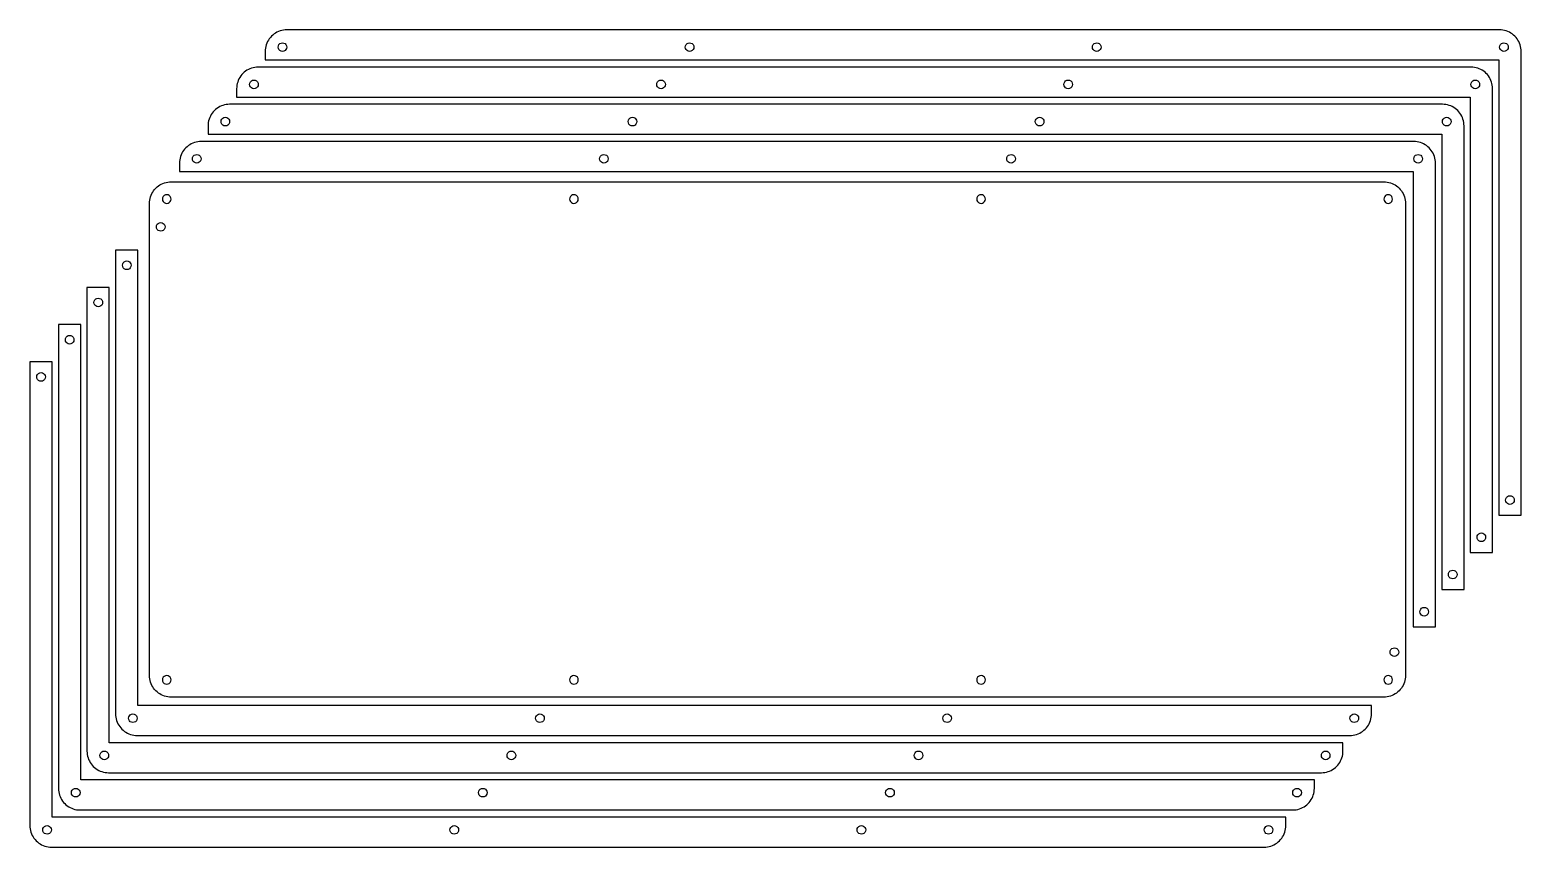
# Model space of a CAD drawing. Extents: x 3 to 982, y 3 to 539.
import ezdxf

# ---------------------------------------------------------------- set-up
doc = ezdxf.new("R2010")
doc.units = 0
doc.layers.get('0').update_dxf_attribs({"linetype": 'CONTINUOUS'})

msp = doc.modelspace()

# ---------------------------------------------------------------- linework, layer by layer
at = {"color": 7}
for points in [[(171.706127, 539.242361), (170.592848, 539.197007), (169.486883, 539.066613), (168.395573, 538.848345), (167.323283, 538.548071), (166.280332, 538.162786), (165.271056, 537.698471), (164.299878, 537.153511), (163.375585, 536.53536), (162.499595, 535.846909), (161.683671, 535.089549), (160.92631, 534.273624), (160.237888, 533.397662), (159.619737, 532.473341), (159.074776, 531.502135), (158.610461, 530.492859), (158.225176, 529.449908), (157.924874, 528.377675), (157.706606, 527.286365), (157.576213, 526.1804), (157.533409, 525.070012), (157.533409, 519.560766), (172.181894, 519.560766), (172.181894, 519.583443), (966.918564, 519.583443), (966.918564, 220.868889), (981.567048, 220.868889), (981.567048, 525.067064), (981.524245, 526.180343), (981.393851, 527.286308), (981.175583, 528.377618), (980.875281, 529.44988), (980.489996, 530.492831), (980.025681, 531.502135), (979.48072, 532.473313), (978.862569, 533.397634), (978.174091, 534.273596), (977.416815, 535.08952), (976.600891, 535.846853), (975.724872, 536.535331), (974.800579, 537.153483), (973.827899, 537.698415), (972.820126, 538.162758), (971.775672, 538.548015), (970.704913, 538.848317), (969.613575, 539.066585), (968.507638, 539.196979), (967.39725, 539.242333)], [(168.871651, 530.736015), (169.747585, 530.599669), (170.535673, 530.199757), (171.165617, 529.568425), (171.566946, 528.780337), (171.706127, 527.901426), (171.566946, 527.025436), (171.165617, 526.237348), (170.535673, 525.607461), (169.747585, 525.206104), (168.868732, 525.066923), (167.992741, 525.206104), (167.204625, 525.607461), (166.573349, 526.237348), (166.173381, 527.025436), (166.0342, 527.901426), (166.173381, 528.780337), (166.573349, 529.568425), (167.204625, 530.199757), (167.992741, 530.599669)], [(435.988834, 530.736015), (436.864796, 530.599669), (437.655832, 530.199757), (438.281297, 529.568425), (438.684128, 528.780337), (438.823309, 527.901426), (438.684128, 527.025436), (438.281297, 526.237348), (437.655832, 525.607461), (436.864796, 525.206104), (435.988834, 525.066923), (435.112843, 525.206104), (434.321836, 525.607461), (433.694869, 526.237348), (433.293511, 527.025436), (433.15433, 527.901426), (433.293511, 528.780337), (433.694869, 529.568425), (434.321836, 530.199757), (435.112843, 530.599669)], [(703.10899, 530.736015), (703.984952, 530.599669), (704.77596, 530.199757), (705.401453, 529.568425), (705.804313, 528.780337), (705.943494, 527.901426), (705.804313, 527.025436), (705.401453, 526.237348), (704.77596, 525.607461), (703.984952, 525.206104), (703.10899, 525.066923), (702.233, 525.206104), (701.441992, 525.607461), (700.815025, 526.237348), (700.413696, 527.025436), (700.274515, 527.901426), (700.413696, 528.780337), (700.815025, 529.568425), (701.441992, 530.199757), (702.233, 530.599669)], [(970.229146, 530.736015), (971.105137, 530.599669), (971.893168, 530.199757), (972.521581, 529.568425), (972.924412, 528.780337), (973.063593, 527.901426), (972.924412, 527.025436), (972.521581, 526.237348), (971.893168, 525.607461), (971.105137, 525.206104), (970.229146, 525.066923), (969.350208, 525.206104), (968.562119, 525.607461), (967.932261, 526.237348), (967.530875, 527.025436), (967.394812, 527.901426), (967.530875, 528.780337), (967.932261, 529.568425), (968.562119, 530.199757), (969.350208, 530.599669)], [(138.784299, 495.151217), (153.432755, 495.151217), (948.169028, 495.151217), (948.169028, 196.459331), (962.817455, 196.459331), (962.82029, 500.638523), (962.774936, 501.751802), (962.644542, 502.857767), (962.426274, 503.949078), (962.125972, 505.019865), (961.740715, 506.064318), (961.276372, 507.07212), (960.73144, 508.044772), (960.113288, 508.969093), (959.42481, 509.845055), (958.667477, 510.66098), (957.851581, 511.418312), (956.975591, 512.106791), (956.05127, 512.724942), (955.080092, 513.269874), (954.070816, 513.734217), (953.027837, 514.119474), (951.955575, 514.419776), (950.864265, 514.638044), (949.7583, 514.768437), (948.645021, 514.810957), (152.956619, 514.813792), (151.846232, 514.768437), (150.740295, 514.638044), (149.648956, 514.419776), (148.578169, 514.119502), (147.533744, 513.734246), (146.525971, 513.269902), (145.55329, 512.72497), (144.628969, 512.106791), (143.752979, 511.41834), (142.937054, 510.661008), (142.179779, 509.845084), (141.491272, 508.969093), (140.873121, 508.0448), (140.328188, 507.072148), (139.863845, 506.064318), (139.478588, 505.019893), (139.178286, 503.949078), (138.960018, 502.857796), (138.829625, 501.75183), (138.783987, 500.638552)], [(150.1222, 500.638523), (149.246181, 500.777705), (148.45815, 501.179062), (147.829737, 501.808949), (147.426906, 502.597037), (147.287725, 503.473027), (147.426906, 504.351937), (147.829737, 505.140026), (148.45815, 505.768438), (149.246181, 506.17127), (150.1222, 506.307616), (151.001111, 506.17127), (151.789227, 505.768438), (152.419057, 505.140026), (152.820471, 504.351937), (152.956534, 503.473027), (152.820471, 502.597037), (152.419057, 501.808949), (151.789227, 501.179062), (151.001111, 500.777705)], [(417.242303, 500.638523), (416.36634, 500.777705), (415.575333, 501.179062), (414.94984, 501.808949), (414.547008, 502.597037), (414.407827, 503.473027), (414.547008, 504.351937), (414.94984, 505.140026), (415.575333, 505.768438), (416.36634, 506.17127), (417.242303, 506.307616), (418.118293, 506.17127), (418.909301, 505.768438), (419.536268, 505.140026), (419.937625, 504.351937), (420.076806, 503.473027), (419.937625, 502.597037), (419.536268, 501.808949), (418.909301, 501.179062), (418.118293, 500.777705)], [(684.36243, 500.638523), (683.486468, 500.777705), (682.695432, 501.179062), (682.069968, 501.808949), (681.667108, 502.597037), (681.527927, 503.473027), (681.667108, 504.351937), (682.069968, 505.140026), (682.695432, 505.768438), (683.486468, 506.17127), (684.36243, 506.307616), (685.238421, 506.17127), (686.029429, 505.768438), (686.656367, 505.140026), (687.057753, 504.351937), (687.196934, 503.473027), (687.057753, 502.597037), (686.656367, 501.808949), (686.029429, 501.179062), (685.238421, 500.777705)], [(951.479582, 500.638523), (950.603591, 500.777705), (949.815503, 501.179062), (949.185617, 501.808949), (948.784259, 502.597037), (948.645078, 503.473027), (948.784259, 504.351937), (949.185617, 505.140026), (949.815503, 505.768438), (950.603591, 506.17127), (951.482501, 506.307616), (952.358464, 506.17127), (953.146552, 505.768438), (953.777912, 505.140026), (954.177796, 504.351937), (954.316977, 503.473027), (954.177796, 502.597037), (953.777912, 501.808949), (953.146552, 501.179062), (952.358464, 500.777705)], [(134.207196, 490.404178), (133.093918, 490.358823), (131.987952, 490.22843), (130.896642, 490.010162), (129.824353, 489.709888), (128.781401, 489.324603), (127.772126, 488.860288), (126.800948, 488.315327), (125.876655, 487.697176), (125.000665, 487.008726), (124.18474, 486.251365), (123.42738, 485.435441), (122.738958, 484.559479), (122.120807, 483.635157), (121.575846, 482.663951), (121.111531, 481.654676), (120.726246, 480.611724), (120.425944, 479.539491), (120.207676, 478.448181), (120.077282, 477.342216), (120.034479, 476.231829), (120.034479, 470.722582), (134.682963, 470.722582), (134.682963, 470.745259), (929.419633, 470.745259), (929.419633, 172.030697), (944.068118, 172.030697), (944.068118, 476.228881), (944.025314, 477.342159), (943.894921, 478.448125), (943.676653, 479.539435), (943.376351, 480.611696), (942.991066, 481.654647), (942.526751, 482.663951), (941.98179, 483.635129), (941.363639, 484.55945), (940.67516, 485.435412), (939.917885, 486.251337), (939.10196, 487.008669), (938.225942, 487.697148), (937.301649, 488.315299), (936.328968, 488.860231), (935.321195, 489.324574), (934.276742, 489.709831), (933.205983, 490.010133), (932.114644, 490.228401), (931.008707, 490.358795), (929.89832, 490.404149)], [(131.372721, 481.897832), (132.248655, 481.761485), (133.036743, 481.361573), (133.666686, 480.730241), (134.068015, 479.942153), (134.207196, 479.063243), (134.068015, 478.187252), (133.666686, 477.399164), (133.036743, 476.769277), (132.248655, 476.36792), (131.369801, 476.228739), (130.493811, 476.36792), (129.705694, 476.769277), (129.074419, 477.399164), (128.67445, 478.187252), (128.535269, 479.063243), (128.67445, 479.942153), (129.074419, 480.730241), (129.705694, 481.361573), (130.493811, 481.761485)], [(398.489904, 481.897832), (399.365866, 481.761485), (400.156902, 481.361573), (400.782366, 480.730241), (401.185198, 479.942153), (401.324379, 479.063243), (401.185198, 478.187252), (400.782366, 477.399164), (400.156902, 476.769277), (399.365866, 476.36792), (398.489904, 476.228739), (397.613913, 476.36792), (396.822905, 476.769277), (396.195938, 477.399164), (395.794581, 478.187252), (395.6554, 479.063243), (395.794581, 479.942153), (396.195938, 480.730241), (396.822905, 481.361573), (397.613913, 481.761485)], [(665.610003, 481.897832), (666.485965, 481.761485), (667.276973, 481.361573), (667.902466, 480.730241), (668.305326, 479.942153), (668.444507, 479.063243), (668.305326, 478.187252), (667.902466, 477.399164), (667.276973, 476.769277), (666.485965, 476.36792), (665.610003, 476.228739), (664.734013, 476.36792), (663.943005, 476.769277), (663.316038, 477.399164), (662.914709, 478.187252), (662.775528, 479.063243), (662.914709, 479.942153), (663.316038, 480.730241), (663.943005, 481.361573), (664.734013, 481.761485)], [(932.730216, 481.897832), (933.606206, 481.761485), (934.394238, 481.361573), (935.02265, 480.730241), (935.425482, 479.942153), (935.564663, 479.063243), (935.425482, 478.187252), (935.02265, 477.399164), (934.394238, 476.769277), (933.606206, 476.36792), (932.730216, 476.228739), (931.851277, 476.36792), (931.063189, 476.769277), (930.433331, 477.399164), (930.031945, 478.187252), (929.895882, 479.063243), (930.031945, 479.942153), (930.433331, 480.730241), (931.063189, 481.361573), (931.851277, 481.761485)], [(101.28534, 446.313047), (115.933796, 446.313047), (910.670097, 446.313047), (910.670097, 147.621139), (925.318525, 147.621139), (925.32136, 451.800353), (925.276005, 452.913632), (925.145612, 454.019597), (924.927344, 455.110908), (924.627041, 456.181695), (924.241785, 457.226148), (923.777441, 458.23395), (923.232509, 459.206602), (922.614358, 460.130923), (921.925879, 461.006885), (921.168547, 461.82281), (920.352623, 462.580142), (919.476661, 463.268621), (918.552339, 463.886772), (917.581162, 464.431704), (916.571886, 464.896047), (915.528906, 465.281304), (914.456645, 465.581606), (913.365335, 465.799874), (912.25937, 465.930268), (911.146091, 465.972787), (115.45766, 465.975622), (114.347273, 465.930268), (113.241336, 465.799874), (112.149998, 465.581606), (111.07921, 465.281332), (110.034785, 464.896076), (109.027012, 464.431732), (108.054332, 463.8868), (107.13001, 463.268621), (106.25402, 462.58017), (105.438096, 461.822838), (104.68082, 461.006914), (103.992313, 460.130923), (103.374162, 459.20663), (102.82923, 458.233978), (102.364886, 457.226148), (101.97963, 456.181723), (101.679327, 455.110908), (101.46106, 454.019626), (101.330666, 452.91366), (101.285028, 451.800382)], [(112.623242, 451.800353), (111.747223, 451.939534), (110.959191, 452.340892), (110.330779, 452.970779), (109.927947, 453.758867), (109.788766, 454.634857), (109.927947, 455.513767), (110.330779, 456.301856), (110.959191, 456.930268), (111.747223, 457.3331), (112.623242, 457.469446), (113.502152, 457.3331), (114.290268, 456.930268), (114.920098, 456.301856), (115.321512, 455.513767), (115.457575, 454.634857), (115.321512, 453.758867), (114.920098, 452.970779), (114.290268, 452.340892), (113.502152, 451.939534)], [(379.743344, 451.800353), (378.867382, 451.939534), (378.076374, 452.340892), (377.450881, 452.970779), (377.04805, 453.758867), (376.908868, 454.634857), (377.04805, 455.513767), (377.450881, 456.301856), (378.076374, 456.930268), (378.867382, 457.3331), (379.743344, 457.469446), (380.619334, 457.3331), (381.410342, 456.930268), (382.037309, 456.301856), (382.438667, 455.513767), (382.577848, 454.634857), (382.438667, 453.758867), (382.037309, 452.970779), (381.410342, 452.340892), (380.619334, 451.939534)], [(646.863472, 451.800353), (645.987481, 451.939534), (645.196473, 452.340892), (644.57098, 452.970779), (644.168149, 453.758867), (644.028968, 454.634857), (644.168149, 455.513767), (644.57098, 456.301856), (645.196473, 456.930268), (645.987481, 457.3331), (646.863472, 457.469446), (647.739434, 457.3331), (648.53047, 456.930268), (649.157409, 456.301856), (649.558766, 455.513767), (649.697947, 454.634857), (649.558766, 453.758867), (649.157409, 452.970779), (648.53047, 452.340892), (647.739434, 451.939534)], [(913.980623, 451.800353), (913.104661, 451.939534), (912.316573, 452.340892), (911.686686, 452.970779), (911.285329, 453.758867), (911.146148, 454.634857), (911.285329, 455.513767), (911.686686, 456.301856), (912.316573, 456.930268), (913.104661, 457.3331), (913.983571, 457.469446), (914.859533, 457.3331), (915.647621, 456.930268), (916.278982, 456.301856), (916.678865, 455.513767), (916.818047, 454.634857), (916.678865, 453.758867), (916.278982, 452.970779), (915.647621, 452.340892), (914.859533, 451.939534)], [(896.899985, 438.46956), (897.909118, 438.004675), (898.881402, 437.460423), (899.805496, 436.84247), (900.681402, 436.153652), (901.49778, 435.396801), (902.25463, 434.580423), (902.943449, 433.704518), (903.561402, 432.780421), (904.105654, 431.808137), (904.570535, 430.799003), (904.956047, 429.755854), (905.25652, 428.684358), (905.474787, 427.593016), (905.605181, 426.487505), (905.647701, 425.373489), (905.650535, 115.688602), (905.605181, 114.574586), (905.474787, 113.469074), (905.25652, 112.377736), (904.956047, 111.306268), (904.570535, 110.263119), (904.105654, 109.253985), (903.561402, 108.281701), (902.943449, 107.357607), (902.25463, 106.48173), (901.49778, 105.665352), (900.681402, 104.908502), (899.805496, 104.219683), (898.881402, 103.60173), (897.909118, 103.057478), (896.899985, 102.592596), (895.856835, 102.207084), (894.785339, 101.906612), (893.694001, 101.688344), (892.588489, 101.557951), (891.477308, 101.512596), (95.789356, 101.515431), (94.675341, 101.557951), (93.569829, 101.688344), (92.47849, 101.906612), (91.406994, 102.207084), (90.363845, 102.592596), (89.354711, 103.057478), (88.382428, 103.60173), (87.45833, 104.219683), (86.582425, 104.908502), (85.766047, 105.665352), (85.009197, 106.48173), (84.320378, 107.357607), (83.702425, 108.281701), (83.158173, 109.253985), (82.693291, 110.263119), (82.307779, 111.306268), (82.007307, 112.377736), (81.789039, 113.469074), (81.658645, 114.574586), (81.613291, 115.688602), (81.616126, 425.376324), (81.658645, 426.487505), (81.789039, 427.593016), (82.007307, 428.684358), (82.307779, 429.755854), (82.693291, 430.799003), (83.158173, 431.808137), (83.702425, 432.780421), (84.320378, 433.704518), (85.009197, 434.580423), (85.766047, 435.396801), (86.582425, 436.153652), (87.45833, 436.84247), (88.382428, 437.460423), (89.354711, 438.004675), (90.363845, 438.46956), (91.406994, 438.855072), (92.47849, 439.155544), (93.569829, 439.373812), (94.675341, 439.504205), (95.789356, 439.54956), (891.477308, 439.54956), (892.588489, 439.504205), (893.694001, 439.373812), (894.785339, 439.155544), (895.856835, 438.855072)], [(90.117231, 428.208137), (90.256128, 427.332229), (90.655813, 426.544198), (91.287939, 425.914906), (92.075971, 425.512387), (92.951876, 425.373489), (93.830616, 425.512387), (94.618648, 425.914906), (95.247939, 426.544198), (95.650459, 427.332229), (95.789356, 428.208137), (95.650459, 429.086877), (95.247939, 429.874909), (94.618648, 430.507035), (93.830616, 430.90672), (92.954711, 431.042783), (92.075971, 430.90672), (91.287939, 430.507035), (90.655813, 429.874909), (90.256128, 429.086877)], [(357.237336, 428.208137), (357.376233, 427.332229), (357.778753, 426.544198), (358.40521, 425.914906), (359.196076, 425.512387), (360.071981, 425.373489), (360.947887, 425.512387), (361.738753, 425.914906), (362.365209, 426.544198), (362.767729, 427.332229), (362.906627, 428.208137), (362.767729, 429.086877), (362.365209, 429.874909), (361.738753, 430.507035), (360.947887, 430.90672), (360.071981, 431.042783), (359.196076, 430.90672), (358.40521, 430.507035), (357.778753, 429.874909), (357.376233, 429.086877)], [(624.357322, 428.208137), (624.496219, 427.332229), (624.898739, 426.544198), (625.525196, 425.914906), (626.316062, 425.512387), (627.191967, 425.373489), (628.067873, 425.512387), (628.858739, 425.914906), (629.485195, 426.544198), (629.887715, 427.332229), (630.026613, 428.208137), (629.887715, 429.086877), (629.485195, 429.874909), (628.858739, 430.507035), (628.067873, 430.90672), (627.191967, 431.042783), (626.316062, 430.90672), (625.525196, 430.507035), (624.898739, 429.874909), (624.496219, 429.086877)], [(891.477308, 428.208137), (891.613371, 427.332229), (892.01589, 426.544198), (892.645182, 425.914906), (893.433213, 425.512387), (894.311953, 425.373489), (895.187859, 425.512387), (895.97589, 425.914906), (896.605182, 426.544198), (897.007701, 427.332229), (897.146599, 428.208137), (897.007701, 429.086877), (896.605182, 429.874909), (895.97589, 430.507035), (895.187859, 430.90672), (894.311953, 431.042783), (893.433213, 430.90672), (892.645182, 430.507035), (892.01589, 429.874909), (891.613371, 429.086877)], [(88.957662, 412.835648), (89.833653, 412.699415), (90.621712, 412.299514), (91.250153, 411.666702), (91.652985, 410.878617), (91.792166, 409.99971), (91.652985, 409.123733), (91.250153, 408.337113), (90.621712, 407.707233), (89.833653, 407.304401), (88.954742, 407.165248), (88.078752, 407.304401), (87.290652, 407.707233), (86.657846, 408.337113), (86.259408, 409.123733), (86.120227, 409.99971), (86.259408, 410.878617), (86.657846, 411.666702), (87.290652, 412.299514), (88.078752, 412.699415)], [(869.211791, 76.350157), (870.325069, 76.395511), (871.431035, 76.525905), (872.522345, 76.744172), (873.594635, 77.044446), (874.637586, 77.429731), (875.646861, 77.894046), (876.618039, 78.439007), (877.542332, 79.057158), (878.418323, 79.745608), (879.234247, 80.502969), (879.991608, 81.318893), (880.68003, 82.194856), (881.298181, 83.119177), (881.843141, 84.090383), (882.307456, 85.099659), (882.692741, 86.14261), (882.993044, 87.214843), (883.211311, 88.306153), (883.341705, 89.412118), (883.384508, 90.522506), (883.384508, 96.031752), (868.736024, 96.031752), (868.736024, 96.009075), (73.999394, 96.009075), (73.999394, 394.723663), (59.350909, 394.723663), (59.350909, 90.525454), (59.393712, 89.412175), (59.524106, 88.30621), (59.742374, 87.214899), (60.042676, 86.142638), (60.427961, 85.099687), (60.892276, 84.090383), (61.437237, 83.119205), (62.055388, 82.194884), (62.743867, 81.318922), (63.501142, 80.502997), (64.317067, 79.745665), (65.193085, 79.057186), (66.117378, 78.439035), (67.090059, 77.894103), (68.097832, 77.42976), (69.142285, 77.044503), (70.213044, 76.744201), (71.304383, 76.525933), (72.41032, 76.395539), (73.520707, 76.350185)], [(66.735189, 381.960473), (65.859255, 382.09682), (65.071167, 382.496732), (64.441252, 383.128064), (64.039923, 383.916152), (63.900742, 384.795062), (64.039923, 385.671053), (64.441252, 386.459112), (65.071167, 387.089027), (65.859255, 387.491859), (66.738109, 387.629623), (67.614128, 387.491859), (68.402216, 387.089027), (69.033577, 386.459112), (69.43346, 385.671053), (69.572641, 384.795062), (69.43346, 383.916152), (69.033577, 383.128064), (68.402216, 382.496732), (67.614128, 382.09682)], [(864.637438, 71.603146), (849.988982, 71.603146), (55.252726, 71.603146), (55.252726, 370.295062), (40.60427, 370.295062), (40.601436, 66.115839), (40.64679, 65.00256), (40.777184, 63.896595), (40.995451, 62.805285), (41.295754, 61.734498), (41.68101, 60.690044), (42.145354, 59.682243), (42.690286, 58.709591), (43.308437, 57.785269), (43.996916, 56.909307), (44.754248, 56.093383), (45.570172, 55.336051), (46.446135, 54.647572), (47.370456, 54.029421), (48.341634, 53.484489), (49.350938, 53.020145), (50.393889, 52.634889), (51.46615, 52.334586), (52.55746, 52.116319), (53.663426, 51.985925), (54.776704, 51.943405), (850.465118, 51.940571), (851.575505, 51.985925), (852.681442, 52.116319), (853.772781, 52.334586), (854.843568, 52.63486), (855.887993, 53.020117), (856.895766, 53.48446), (857.868447, 54.029392), (858.792768, 54.647572), (859.668758, 55.336022), (860.484683, 56.093355), (861.241958, 56.909279), (861.930465, 57.785269), (862.548616, 58.709562), (863.093549, 59.682214), (863.557892, 60.690044), (863.943149, 61.734469), (864.243451, 62.805285), (864.461719, 63.896567), (864.592112, 65.002532), (864.63775, 66.115811)], [(47.98855, 363.221318), (48.864541, 363.084971), (49.652629, 362.685059), (50.281041, 362.052253), (50.683873, 361.264165), (50.823054, 360.385255), (50.683873, 359.509293), (50.281041, 358.722679), (49.652629, 358.092792), (48.864541, 357.689961), (47.985631, 357.550779), (47.10964, 357.689961), (46.321552, 358.092792), (45.688746, 358.722679), (45.290308, 359.509293), (45.151127, 360.385283), (45.290308, 361.264165), (45.688746, 362.052253), (46.321552, 362.685088), (47.10964, 363.084971)], [(831.712832, 27.511992), (832.826111, 27.557347), (833.932076, 27.68774), (835.023386, 27.906008), (836.095648, 28.20631), (837.138627, 28.591567), (838.147903, 29.05591), (839.119081, 29.600843), (840.043402, 30.218994), (840.919392, 30.907472), (841.735288, 31.664805), (842.492621, 32.480729), (843.181099, 33.356691), (843.79925, 34.281012), (844.344183, 35.252219), (844.808526, 36.261494), (845.193783, 37.304445), (845.494085, 38.376707), (845.712353, 39.468017), (845.842746, 40.573982), (845.885266, 41.684341), (845.885266, 47.193616), (831.236838, 47.193616), (831.236838, 47.170939), (36.500446, 47.170939), (36.500446, 345.885476), (21.851962, 345.885476), (21.851962, 41.687289), (21.894765, 40.57401), (22.025159, 39.468045), (22.243427, 38.376735), (22.543729, 37.304474), (22.929014, 36.261523), (23.393329, 35.252219), (23.93829, 34.281041), (24.556441, 33.35672), (25.24492, 32.480757), (26.002195, 31.664833), (26.81812, 30.907501), (27.694138, 30.219022), (28.618431, 29.600871), (29.591111, 29.055939), (30.598884, 28.591595), (31.643338, 28.206339), (32.714097, 27.906036), (33.805435, 27.687769), (34.911372, 27.557375), (36.02176, 27.512021)], [(29.236242, 333.122286), (28.360308, 333.258633), (27.57222, 333.658544), (26.942305, 334.289877), (26.540976, 335.077965), (26.401795, 335.956875), (26.540976, 336.832866), (26.942305, 337.620925), (27.57222, 338.25084), (28.360308, 338.653672), (29.239162, 338.791436), (30.11518, 338.653672), (30.903269, 338.25084), (31.534629, 337.620925), (31.934513, 336.832866), (32.073694, 335.956875), (31.934513, 335.077965), (31.534629, 334.289877), (30.903269, 333.658544), (30.11518, 333.258633)], [(827.138565, 22.76501), (812.490109, 22.76501), (17.753848, 22.76501), (17.753848, 321.456901), (3.105411, 321.456901), (3.102492, 17.277703), (3.147903, 16.164424), (3.278274, 15.058487), (3.496536, 13.967177), (3.796829, 12.896362), (4.182083, 11.851936), (4.646438, 10.844107), (5.19136, 9.871455), (5.809524, 8.947162), (6.498001, 8.071171), (7.255325, 7.255247), (8.071243, 6.497943), (8.947219, 5.809464), (9.871535, 5.191285), (10.842727, 4.646353), (11.852004, 4.182009), (12.894973, 3.796753), (13.967239, 3.496479), (15.058547, 3.278211), (16.164504, 3.147817), (17.277785, 3.105297), (812.966192, 3.102463), (814.076579, 3.147817), (815.182516, 3.278211), (816.273855, 3.496479), (817.344642, 3.796781), (818.389067, 4.182009), (819.396869, 4.646381), (820.36952, 5.191313), (821.293842, 5.809464), (822.169832, 6.497943), (822.985757, 7.255275), (823.743032, 8.071171), (824.431539, 8.947162), (825.04969, 9.871483), (825.594623, 10.844135), (826.058966, 11.851936), (826.444222, 12.89639), (826.744525, 13.967177), (826.962793, 15.058487), (827.093186, 16.164453), (827.138824, 17.277731)], [(10.489688, 314.38317), (11.365665, 314.246937), (12.15375, 313.847034), (12.782169, 313.214222), (13.185, 312.426137), (13.324162, 311.547229), (13.185, 310.671253), (12.782169, 309.884633), (12.15375, 309.25475), (11.365665, 308.851918), (10.486759, 308.712765), (9.610782, 308.851918), (8.822696, 309.25475), (8.189884, 309.884633), (7.791446, 310.671253), (7.652285, 311.547229), (7.791446, 312.426137), (8.189884, 313.214222), (8.822696, 313.847034), (9.610782, 314.246937)], [(974.182768, 233.632079), (975.058702, 233.495733), (975.84679, 233.095821), (976.476705, 232.464489), (976.878034, 231.6764), (977.017215, 230.79749), (976.878034, 229.9215), (976.476705, 229.13344), (975.84679, 228.503525), (975.058702, 228.100694), (974.179848, 227.96293), (973.303829, 228.100694), (972.515741, 228.503525), (971.884381, 229.13344), (971.484497, 229.9215), (971.345316, 230.79749), (971.484497, 231.6764), (971.884381, 232.464489), (972.515741, 233.095821), (973.303829, 233.495733)], [(955.433175, 203.533048), (954.557213, 203.669394), (953.769125, 204.069306), (953.140712, 204.702112), (952.737881, 205.4902), (952.5987, 206.36911), (952.737881, 207.245101), (953.140712, 208.031715), (953.769125, 208.661602), (954.557213, 209.064433), (955.436123, 209.203614), (956.312085, 209.064433), (957.100174, 208.661602), (957.73298, 208.031715), (958.131418, 207.245101), (958.270599, 206.36911), (958.131418, 205.4902), (957.73298, 204.702112), (957.100174, 204.069306), (956.312085, 203.669394)], [(936.683838, 184.793886), (937.559771, 184.65754), (938.34786, 184.257628), (938.977775, 183.626296), (939.379104, 182.838208), (939.518285, 181.959298), (939.379104, 181.083307), (938.977775, 180.295247), (938.34786, 179.665332), (937.559771, 179.262501), (936.680918, 179.124737), (935.804899, 179.262501), (935.016811, 179.665332), (934.38545, 180.295247), (933.985567, 181.083307), (933.846386, 181.959298), (933.985567, 182.838208), (934.38545, 183.626296), (935.016811, 184.257628), (935.804899, 184.65754)], [(917.934245, 154.694883), (917.058254, 154.83123), (916.270195, 155.231113), (915.641754, 155.863948), (915.238922, 156.652008), (915.099741, 157.530918), (915.238922, 158.406908), (915.641754, 159.193522), (916.270195, 159.823409), (917.058254, 160.22624), (917.937165, 160.365422), (918.813155, 160.22624), (919.601243, 159.823409), (920.23405, 159.193522), (920.632487, 158.406908), (920.771668, 157.530918), (920.632487, 156.652008), (920.23405, 155.863948), (919.601243, 155.231113), (918.813155, 154.83123)], [(898.359402, 128.198204), (897.483411, 128.334551), (896.695352, 128.734434), (896.066911, 129.367269), (895.664079, 130.155329), (895.524898, 131.034239), (895.664079, 131.910229), (896.066911, 132.696843), (896.695352, 133.32673), (897.483411, 133.729562), (898.362322, 133.868743), (899.238312, 133.729562), (900.0264, 133.32673), (900.659206, 132.696843), (901.057644, 131.910229), (901.196825, 131.034239), (901.057644, 130.155329), (900.659206, 129.367269), (900.0264, 128.734434), (899.238312, 128.334551)], [(90.117231, 112.853956), (90.256128, 111.975216), (90.655813, 111.187213), (91.287939, 110.557922), (92.075971, 110.155402), (92.951876, 110.019339), (93.830616, 110.155402), (94.618648, 110.557922), (95.247939, 111.187213), (95.650459, 111.975216), (95.789356, 112.853956), (95.650459, 113.729862), (95.247939, 114.517893), (94.618648, 115.147185), (93.830616, 115.549704), (92.954711, 115.688602), (92.075971, 115.549704), (91.287939, 115.147185), (90.655813, 114.517893), (90.256128, 113.729862)], [(357.237336, 112.853956), (357.376233, 111.975216), (357.778753, 111.187213), (358.40521, 110.557922), (359.196076, 110.155402), (360.071981, 110.019339), (360.947887, 110.155402), (361.738753, 110.557922), (362.365209, 111.187213), (362.767729, 111.975216), (362.906627, 112.853956), (362.767729, 113.729862), (362.365209, 114.517893), (361.738753, 115.147185), (360.947887, 115.549704), (360.071981, 115.688602), (359.196076, 115.549704), (358.40521, 115.147185), (357.778753, 114.517893), (357.376233, 113.729862)], [(624.357322, 112.853956), (624.496219, 111.975216), (624.898739, 111.187213), (625.525196, 110.557922), (626.316062, 110.155402), (627.191967, 110.019339), (628.067873, 110.155402), (628.858739, 110.557922), (629.485195, 111.187213), (629.887715, 111.975216), (630.026613, 112.853956), (629.887715, 113.729862), (629.485195, 114.517893), (628.858739, 115.147185), (628.067873, 115.549704), (627.191967, 115.688602), (626.316062, 115.549704), (625.525196, 115.147185), (624.898739, 114.517893), (624.496219, 113.729862)], [(891.477308, 112.853956), (891.613371, 111.975216), (892.01589, 111.187213), (892.645182, 110.557922), (893.433213, 110.155402), (894.311953, 110.019339), (895.187859, 110.155402), (895.97589, 110.557922), (896.605182, 111.187213), (897.007701, 111.975216), (897.146599, 112.853956), (897.007701, 113.729862), (896.605182, 114.517893), (895.97589, 115.147185), (895.187859, 115.549704), (894.311953, 115.688602), (893.433213, 115.549704), (892.645182, 115.147185), (892.01589, 114.517893), (891.613371, 113.729862)], [(70.688811, 84.856503), (69.812821, 84.992849), (69.024789, 85.392761), (68.396377, 86.024093), (67.993545, 86.812181), (67.854364, 87.691091), (67.993545, 88.567082), (68.396377, 89.35517), (69.024789, 89.985057), (69.812821, 90.386414), (70.688811, 90.525595), (71.56775, 90.386414), (72.355838, 89.985057), (72.985696, 89.35517), (73.387082, 88.567082), (73.523145, 87.691091), (73.387082, 86.812181), (72.985696, 86.024093), (72.355838, 85.392761), (71.56775, 84.992849)], [(337.808987, 84.856503), (336.933025, 84.992849), (336.142017, 85.392761), (335.516524, 86.024093), (335.113664, 86.812181), (334.974483, 87.691091), (335.113664, 88.567082), (335.516524, 89.35517), (336.142017, 89.985057), (336.933025, 90.386414), (337.808987, 90.525595), (338.684978, 90.386414), (339.475985, 89.985057), (340.102952, 89.35517), (340.504281, 88.567082), (340.643463, 87.691091), (340.504281, 86.812181), (340.102952, 86.024093), (339.475985, 85.392761), (338.684978, 84.992849)], [(604.929087, 84.856503), (604.053124, 84.992849), (603.262088, 85.392761), (602.636624, 86.024093), (602.233792, 86.812181), (602.094611, 87.691091), (602.233792, 88.567082), (602.636624, 89.35517), (603.262088, 89.985057), (604.053124, 90.386414), (604.929087, 90.525595), (605.805077, 90.386414), (606.596085, 89.985057), (607.223052, 89.35517), (607.624409, 88.567082), (607.76359, 87.691091), (607.624409, 86.812181), (607.223052, 86.024093), (606.596085, 85.392761), (605.805077, 84.992849)], [(872.046266, 84.856503), (871.170332, 84.992849), (870.382244, 85.392761), (869.752301, 86.024093), (869.350972, 86.812181), (869.211791, 87.691091), (869.350972, 88.567082), (869.752301, 89.35517), (870.382244, 89.985057), (871.170332, 90.386414), (872.049186, 90.525595), (872.925176, 90.386414), (873.713293, 89.985057), (874.344568, 89.35517), (874.744537, 88.567082), (874.883718, 87.691091), (874.744537, 86.812181), (874.344568, 86.024093), (873.713293, 85.392761), (872.925176, 84.992849)], [(51.942172, 66.115839), (52.818134, 65.976658), (53.606222, 65.575301), (54.236109, 64.945414), (54.637495, 64.157326), (54.776676, 63.281335), (54.637495, 62.402425), (54.236109, 61.614337), (53.606222, 60.985924), (52.818134, 60.583093), (51.939252, 60.446746), (51.063262, 60.583093), (50.275174, 60.985924), (49.643842, 61.614337), (49.24393, 62.402425), (49.104749, 63.281335), (49.24393, 64.157326), (49.643842, 64.945414), (50.275174, 65.575301), (51.063262, 65.976658)], [(319.059338, 66.115839), (319.9353, 65.976658), (320.726336, 65.575301), (321.351801, 64.945414), (321.754632, 64.157326), (321.893813, 63.281335), (321.754632, 62.402425), (321.351801, 61.614337), (320.726336, 60.985924), (319.9353, 60.583093), (319.059338, 60.446746), (318.183347, 60.583093), (317.392339, 60.985924), (316.765372, 61.614337), (316.364015, 62.402425), (316.224834, 63.281335), (316.364015, 64.157326), (316.765372, 64.945414), (317.392339, 65.575301), (318.183347, 65.976658)], [(586.179437, 66.115839), (587.055399, 65.976658), (587.846407, 65.575301), (588.4719, 64.945414), (588.874731, 64.157326), (589.013913, 63.281335), (588.874731, 62.402425), (588.4719, 61.614337), (587.846407, 60.985924), (587.055399, 60.583093), (586.179437, 60.446746), (585.303447, 60.583093), (584.512439, 60.985924), (583.885472, 61.614337), (583.484114, 62.402425), (583.344933, 63.281335), (583.484114, 64.157326), (583.885472, 64.945414), (584.512439, 65.575301), (585.303447, 65.976658)], [(853.299537, 66.115839), (854.175555, 65.976658), (854.963587, 65.575301), (855.591999, 64.945414), (855.994831, 64.157326), (856.134012, 63.281335), (855.994831, 62.402425), (855.591999, 61.614337), (854.963587, 60.985924), (854.175555, 60.583093), (853.299537, 60.446746), (852.420626, 60.583093), (851.63251, 60.985924), (851.00268, 61.614337), (850.601266, 62.402425), (850.465203, 63.281335), (850.601266, 64.157326), (851.00268, 64.945414), (851.63251, 65.575301), (852.420626, 65.976658)], [(33.189864, 36.018338), (32.313873, 36.154685), (31.525842, 36.554597), (30.897429, 37.185929), (30.494598, 37.974017), (30.355417, 38.852927), (30.494598, 39.728918), (30.897429, 40.517006), (31.525842, 41.146892), (32.313873, 41.54825), (33.189864, 41.687431), (34.068802, 41.54825), (34.85689, 41.146892), (35.486749, 40.517006), (35.888135, 39.728918), (36.024197, 38.852927), (35.888135, 37.974017), (35.486749, 37.185929), (34.85689, 36.554597), (34.068802, 36.154685)], [(300.310028, 36.018338), (299.434066, 36.154685), (298.643058, 36.554597), (298.017566, 37.185929), (297.614734, 37.974017), (297.475553, 38.852927), (297.614734, 39.728918), (298.017566, 40.517006), (298.643058, 41.146892), (299.434066, 41.54825), (300.310028, 41.687431), (301.186019, 41.54825), (301.977027, 41.146892), (302.603994, 40.517006), (303.005351, 39.728918), (303.144532, 38.852927), (303.005351, 37.974017), (302.603994, 37.185929), (301.977027, 36.554597), (301.186019, 36.154685)], [(567.430128, 36.018338), (566.554166, 36.154685), (565.763129, 36.554597), (565.137665, 37.185929), (564.734833, 37.974017), (564.595652, 38.852927), (564.734833, 39.728918), (565.137665, 40.517006), (565.763129, 41.146892), (566.554166, 41.54825), (567.430128, 41.687431), (568.306118, 41.54825), (569.097126, 41.146892), (569.724093, 40.517006), (570.125451, 39.728918), (570.264632, 38.852927), (570.125451, 37.974017), (569.724093, 37.185929), (569.097126, 36.554597), (568.306118, 36.154685)], [(834.547308, 36.018338), (833.671345, 36.154685), (832.883257, 36.554597), (832.253371, 37.185929), (831.852013, 37.974017), (831.712832, 38.852927), (831.852013, 39.728918), (832.253371, 40.517006), (832.883257, 41.146892), (833.671345, 41.54825), (834.550256, 41.687431), (835.426218, 41.54825), (836.214306, 41.146892), (836.845638, 40.517006), (837.24555, 39.728918), (837.384731, 38.852927), (837.24555, 37.974017), (836.845638, 37.185929), (836.214306, 36.554597), (835.426218, 36.154685)], [(14.443301, 17.277703), (15.319278, 17.138522), (16.107363, 16.737164), (16.737246, 16.107278), (17.138613, 15.31919), (17.277774, 14.443199), (17.138613, 13.564317), (16.737246, 12.776229), (16.107363, 12.147817), (15.319278, 11.744985), (14.440371, 11.608639), (13.564395, 11.744985), (12.776309, 12.147817), (12.144961, 12.776229), (11.745059, 13.564317), (11.605898, 14.443199), (11.745059, 15.31919), (12.144961, 16.107278), (12.776309, 16.737164), (13.564395, 17.138522)], [(281.56047, 17.277703), (282.436449, 17.138522), (283.227465, 16.737164), (283.852955, 16.107278), (284.255787, 15.31919), (284.394968, 14.443199), (284.255787, 13.564317), (283.852955, 12.776229), (283.227465, 12.147817), (282.436449, 11.744985), (281.56047, 11.608639), (280.684493, 11.744985), (279.893474, 12.147817), (279.266527, 12.776229), (278.865158, 13.564317), (278.726006, 14.443199), (278.865158, 15.31919), (279.266527, 16.107278), (279.893474, 16.737164), (280.684493, 17.138522)], [(548.680563, 17.277703), (549.556554, 17.138522), (550.347562, 16.737164), (550.973055, 16.107278), (551.375886, 15.31919), (551.515067, 14.443199), (551.375886, 13.564317), (550.973055, 12.776229), (550.347562, 12.147817), (549.556554, 11.744985), (548.680563, 11.608639), (547.804601, 11.744985), (547.013565, 12.147817), (546.386627, 12.776229), (545.985269, 13.564317), (545.846088, 14.443199), (545.985269, 15.31919), (546.386627, 16.107278), (547.013565, 16.737164), (547.804601, 17.138522)], [(815.800663, 17.277703), (816.676682, 17.138522), (817.464713, 16.737164), (818.093126, 16.107278), (818.495957, 15.31919), (818.635138, 14.443199), (818.495957, 13.564317), (818.093126, 12.776229), (817.464713, 12.147817), (816.676682, 11.744985), (815.800663, 11.608639), (814.921753, 11.744985), (814.133665, 12.147817), (813.503806, 12.776229), (813.102392, 13.564317), (812.966329, 14.443199), (813.102392, 15.31919), (813.503806, 16.107278), (814.133665, 16.737164), (814.921753, 17.138522)]]:
    msp.add_lwpolyline(points, close=True, dxfattribs=at)

doc.saveas('drawing.dxf')
